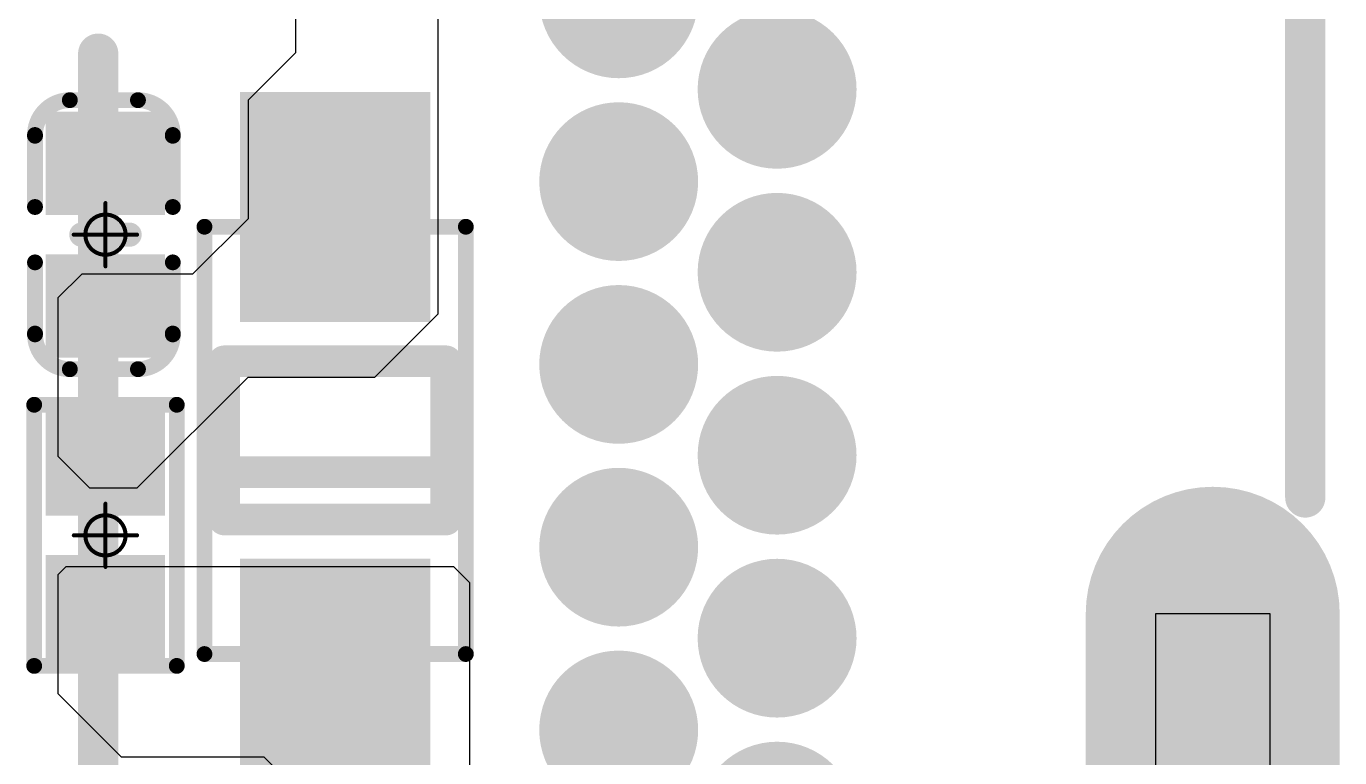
# Model space of a CAD drawing. Header units: millimetres. Extents: x 19.13 to 23.12, y 5.07 to 8.34.
# Drawn here: x 19.511 to 19.8374, y 5.556 to 5.738 of the extents above; entities that cross this region are included whole.
import ezdxf

# ---------------------------------------------------------------- set-up
doc = ezdxf.new("R2010")
doc.units = ezdxf.units.MM
doc.header["$MEASUREMENT"] = 0
for name, color, linetype in [('BottomLayer', 5, 'Continuous'), ('BottomOverlay', 54, 'Continuous'), ('BottomPaste', 16, 'Continuous'), ('BottomSolder', 6, 'Continuous'), ('Mechanical13', 56, 'Continuous'), ('Mechanical15', 56, 'Continuous'), ('Mechanical5', 56, 'Continuous'), ('MidLayer1', 16, 'Continuous'), ('MidLayer2', 76, 'Continuous'), ('MidLayer3', 90, 'Continuous'), ('MidLayer4', 156, 'Continuous'), ('MultiLayer', 9, 'Continuous'), ('TopLayer', 1, 'Continuous'), ('TopOverlay', 2, 'Continuous'), ('TopSolder', 216, 'Continuous')]:
    doc.layers.add(name, color=color, linetype=linetype)

# ---------------------------------------------------------------- blocks, each defined once
blk = doc.blocks.new('C0402_B_156')
at = {"layer": 'BottomLayer'}
for points in [[(-0.02657, -0.01083), (-0.00886, -0.01083), (-0.02657, 0.01082), (-0.00886, 0.01082)], [(0.00886, -0.01083), (0.02657, -0.01083), (0.00886, 0.01083), (0.02657, 0.01083)]]:
    blk.add_solid(points, dxfattribs=at)
at = {"layer": 'BottomOverlay', "const_width": 0.00394}
for points in [[(-0.03346, 0.00807, -0.414214), (-0.0248, 0.01673)], [(0.0248, 0.01673, -0.414214), (0.03346, 0.00807)], [(-0.0248, -0.01752, -0.414214), (-0.03346, -0.00886)], [(0.03346, -0.00886, -0.414214), (0.0248, -0.01752)]]:
    blk.add_lwpolyline(points, format="xyb", dxfattribs=at)
at = {"layer": 'BottomOverlay'}
for points, const_width in [([(-0.02578, 0.01673, 1), (-0.02382, 0.01673, 1)], 0.00197), ([(-0.02559, 0.01673, 1), (-0.02362, 0.01673, 1)], 0.00197), ([(-0.00787, 0.01673, 1), (-0.0059, 0.01673, 1)], 0.00197), ([(0.00591, 0.01673, 1), (0.00787, 0.01673, 1)], 0.00197), ([(0.02362, 0.01673, 1), (0.02559, 0.01673, 1)], 0.00197), ([(0.02382, 0.01673, 1), (0.02579, 0.01673, 1)], 0.00197), ([(-0.03445, 0.00807, 1), (-0.03248, 0.00807, 1)], 0.00197), ([(-0.03445, 0.00807, 1), (-0.03248, 0.00807, 1)], 0.00197), ([(0.03248, 0.00807, 1), (0.03445, 0.00807, 1)], 0.00197), ([(0.03248, 0.00807, 1), (0.03445, 0.00807, 1)], 0.00197), ([(-0.0015, 0.006, 1), (0.0015, 0.006, 1)], 0.003), ([(-0.0015, -0.006, 1), (0.0015, -0.006, 1)], 0.003), ([(-0.03445, -0.00886, 1), (-0.03248, -0.00886, 1)], 0.00197), ([(-0.03445, -0.00886, 1), (-0.03248, -0.00886, 1)], 0.00197), ([(0.03248, -0.00886, 1), (0.03445, -0.00886, 1)], 0.00197), ([(0.03248, -0.00886, 1), (0.03445, -0.00886, 1)], 0.00197), ([(-0.02578, -0.01752, 1), (-0.02382, -0.01752, 1)], 0.00197), ([(-0.02559, -0.01752, 1), (-0.02362, -0.01752, 1)], 0.00197), ([(-0.00787, -0.01752, 1), (-0.0059, -0.01752, 1)], 0.00197), ([(0.00591, -0.01752, 1), (0.00787, -0.01752, 1)], 0.00197), ([(0.02362, -0.01752, 1), (0.02559, -0.01752, 1)], 0.00197), ([(0.02382, -0.01752, 1), (0.02579, -0.01752, 1)], 0.00197)]:
    blk.add_lwpolyline(points, format="xyb", close=True, dxfattribs=dict(at, const_width=const_width))
for points, const_width in [([(-0.0246, 0.01673), (-0.00689, 0.01673)], 0.00394), ([(0.00689, 0.01673), (0.02461, 0.01673)], 0.00394), ([(-0.03346, 0.00807), (-0.03346, -0.00886)], 0.00394), ([(0.03346, 0.00807), (0.03346, -0.00886)], 0.00394), ([(0, 0.006), (0, -0.006)], 0.006), ([(-0.0246, -0.01752), (-0.00689, -0.01752)], 0.00394), ([(0.00689, -0.01752), (0.02461, -0.01752)], 0.00394)]:
    blk.add_lwpolyline(points, dxfattribs=dict(at, const_width=const_width))
at = {"layer": 'BottomPaste'}
for points in [[(-0.02657, -0.01083), (-0.00886, -0.01083), (-0.02657, 0.01082), (-0.00886, 0.01082)], [(0.00886, -0.01083), (0.02657, -0.01083), (0.00886, 0.01083), (0.02657, 0.01083)]]:
    blk.add_solid(points, dxfattribs=at)
at = {"layer": 'BottomSolder'}
for points in [[(-0.03057, -0.01483), (-0.00486, -0.01483), (-0.03057, 0.01482), (-0.00486, 0.01482)], [(0.00486, -0.01483), (0.03057, -0.01483), (0.00486, 0.01483), (0.03057, 0.01483)]]:
    blk.add_solid(points, dxfattribs=at)
at = {"layer": 'Mechanical15', "const_width": 0.001}
for points in [[(0, 0.00787), (0, -0.00788)], [(-0.00787, 0), (0.00788, 0)]]:
    blk.add_lwpolyline(points, dxfattribs=at)
at = {"layer": 'Mechanical15'}
for points, const_width in [([(-0.00025, 0.00787, 1), (0.00025, 0.00787, 1)], 0.0005), ([(0.005, 0, 1), (-0.005, 0, 1)], 0.001), ([(-0.00812, 0, 1), (-0.00762, 0, 1)], 0.0005), ([(-0.00525, 0, 1), (-0.00475, 0, 1)], 0.0005), ([(0.00475, 0, 1), (0.00525, 0, 1)], 0.0005), ([(0.00763, 0, 1), (0.00813, 0, 1)], 0.0005), ([(-0.00025, -0.00788, 1), (0.00025, -0.00788, 1)], 0.0005)]:
    blk.add_lwpolyline(points, format="xyb", close=True, dxfattribs=dict(at, const_width=const_width))
blk = doc.blocks.new('R0402_B_357')
at = {"layer": 'BottomLayer'}
for points in [[(-0.02657, -0.01083), (-0.00886, -0.01083), (-0.02657, 0.01082), (-0.00886, 0.01082)], [(0.00886, -0.01083), (0.02657, -0.01083), (0.00886, 0.01083), (0.02657, 0.01083)]]:
    blk.add_solid(points, dxfattribs=at)
at = {"layer": 'BottomOverlay', "const_width": 0.00394}
for points in [[(-0.03248, 0.01772), (0.03248, 0.01772)], [(-0.03248, 0.01772), (-0.03248, -0.01772)], [(0.03248, 0.01772), (0.03248, -0.01772)], [(-0.03248, -0.01772), (0.03248, -0.01772)]]:
    blk.add_lwpolyline(points, dxfattribs=at)
at = {"layer": 'BottomOverlay', "const_width": 0.00197}
for points in [[(-0.03346, 0.01772, 1), (-0.0315, 0.01772, 1)], [(-0.03346, 0.01772, 1), (-0.0315, 0.01772, 1)], [(0.0315, 0.01772, 1), (0.03346, 0.01772, 1)], [(0.0315, 0.01772, 1), (0.03346, 0.01772, 1)], [(-0.03346, -0.01772, 1), (-0.0315, -0.01772, 1)], [(-0.03346, -0.01772, 1), (-0.0315, -0.01772, 1)], [(0.0315, -0.01772, 1), (0.03346, -0.01772, 1)], [(0.0315, -0.01772, 1), (0.03346, -0.01772, 1)]]:
    blk.add_lwpolyline(points, format="xyb", close=True, dxfattribs=at)
at = {"layer": 'BottomPaste'}
for points in [[(-0.02657, -0.01083), (-0.00886, -0.01083), (-0.02657, 0.01082), (-0.00886, 0.01082)], [(0.00886, -0.01083), (0.02657, -0.01083), (0.00886, 0.01083), (0.02657, 0.01083)]]:
    blk.add_solid(points, dxfattribs=at)
at = {"layer": 'BottomSolder'}
for points in [[(-0.03057, -0.01483), (-0.00486, -0.01483), (-0.03057, 0.01482), (-0.00486, 0.01482)], [(0.00486, -0.01483), (0.03057, -0.01483), (0.00486, 0.01483), (0.03057, 0.01483)]]:
    blk.add_solid(points, dxfattribs=at)
at = {"layer": 'Mechanical15', "const_width": 0.001}
for points in [[(0, 0.00787), (0, -0.00787)], [(-0.00787, 0), (0.00787, 0)]]:
    blk.add_lwpolyline(points, dxfattribs=at)
at = {"layer": 'Mechanical15'}
for points, const_width in [([(-0.00025, 0.00787, 1), (0.00025, 0.00787, 1)], 0.0005), ([(0.005, 0, 1), (-0.005, 0, 1)], 0.001), ([(-0.00812, 0, 1), (-0.00762, 0, 1)], 0.0005), ([(-0.00525, 0, 1), (-0.00475, 0, 1)], 0.0005), ([(0.00475, 0, 1), (0.00525, 0, 1)], 0.0005), ([(0.00762, 0, 1), (0.00812, 0, 1)], 0.0005), ([(-0.00025, -0.00787, 1), (0.00025, -0.00787, 1)], 0.0005)]:
    blk.add_lwpolyline(points, format="xyb", close=True, dxfattribs=dict(at, const_width=const_width))
blk = doc.blocks.new('SOD_123_B_438')
at = {"layer": 'BottomLayer'}
for points in [[(-0.03346, 0.01968), (-0.08268, 0.01968), (-0.03346, -0.01969), (-0.08268, -0.01969)], [(0.08268, 0.01968), (0.03346, 0.01968), (0.08268, -0.01969), (0.03346, -0.01969)]]:
    blk.add_solid(points, dxfattribs=at)
at = {"layer": 'BottomOverlay'}
for points, const_width in [([(0.01969, 0.02756), (-0.01968, 0.02756)], 0.00787), ([(-0.01968, -0.02756), (-0.01968, 0.02756)], 0.00787), ([(-0.00787, -0.02756), (-0.00787, 0.02756)], 0.00787), ([(0.01969, -0.02756), (0.01969, 0.02756)], 0.00787), ([(-0.09055, -0.01181), (-0.09055, 0.01181)], 0.00394), ([(0.01969, -0.02756), (-0.01968, -0.02756)], 0.00787)]:
    blk.add_lwpolyline(points, dxfattribs=dict(at, const_width=const_width))
for points, const_width in [([(-0.02165, 0.02756, 1), (-0.01772, 0.02756, 1)], 0.00394), ([(-0.02165, 0.02756, 1), (-0.01772, 0.02756, 1)], 0.00394), ([(-0.00984, 0.02756, 1), (-0.00591, 0.02756, 1)], 0.00394), ([(0.01772, 0.02756, 1), (0.02165, 0.02756, 1)], 0.00394), ([(0.01772, 0.02756, 1), (0.02165, 0.02756, 1)], 0.00394), ([(-0.09154, 0.01181, 1), (-0.08957, 0.01181, 1)], 0.00197), ([(-0.09154, -0.01181, 1), (-0.08957, -0.01181, 1)], 0.00197), ([(-0.02165, -0.02756, 1), (-0.01772, -0.02756, 1)], 0.00394), ([(-0.02165, -0.02756, 1), (-0.01772, -0.02756, 1)], 0.00394), ([(-0.00984, -0.02756, 1), (-0.00591, -0.02756, 1)], 0.00394), ([(0.01772, -0.02756, 1), (0.02165, -0.02756, 1)], 0.00394), ([(0.01772, -0.02756, 1), (0.02165, -0.02756, 1)], 0.00394)]:
    blk.add_lwpolyline(points, format="xyb", close=True, dxfattribs=dict(at, const_width=const_width))
at = {"layer": 'BottomPaste'}
for points in [[(-0.03346, 0.01968), (-0.08268, 0.01968), (-0.03346, -0.01969), (-0.08268, -0.01969)], [(0.08268, 0.01968), (0.03346, 0.01968), (0.08268, -0.01969), (0.03346, -0.01969)]]:
    blk.add_solid(points, dxfattribs=at)
at = {"layer": 'BottomSolder'}
for points in [[(-0.02946, 0.02368), (-0.08668, 0.02368), (-0.02946, -0.02369), (-0.08668, -0.02369)], [(0.08668, 0.02368), (0.02946, 0.02368), (0.08668, -0.02369), (0.02946, -0.02369)]]:
    blk.add_solid(points, dxfattribs=at)
at = {"layer": 'Mechanical13', "const_width": 0.00394}
for points in [[(-0.05315, -0.03248), (-0.05315, 0.03248)], [(0.05315, 0.03248), (-0.05315, 0.03248)], [(0.05315, -0.03248), (0.05315, 0.03248)], [(0.05315, -0.03248), (-0.05315, -0.03248)]]:
    blk.add_lwpolyline(points, dxfattribs=at)
at = {"layer": 'Mechanical13', "const_width": 0.00197}
for points in [[(-0.05413, 0.03248, 1), (-0.05217, 0.03248, 1)], [(-0.05413, 0.03248, 1), (-0.05217, 0.03248, 1)], [(0.05217, 0.03248, 1), (0.05413, 0.03248, 1)], [(0.05217, 0.03248, 1), (0.05413, 0.03248, 1)], [(-0.05413, -0.03248, 1), (-0.05217, -0.03248, 1)], [(-0.05413, -0.03248, 1), (-0.05217, -0.03248, 1)], [(0.05217, -0.03248, 1), (0.05413, -0.03248, 1)], [(0.05217, -0.03248, 1), (0.05413, -0.03248, 1)]]:
    blk.add_lwpolyline(points, format="xyb", close=True, dxfattribs=at)
blk = doc.blocks.new('HDMI_001C_90__503')
at = {"layer": 'BottomLayer'}
for points, const_width in [([(-0.14016, 0.01969, 1), (-0.12441, 0.01969, 1)], 0.01575), ([(-0.09468, 0.01969, 1), (-0.07894, 0.01969, 1)], 0.01575), ([(-0.04921, 0.01969, 1), (-0.03346, 0.01969, 1)], 0.01575), ([(-0.00373, 0.01969, 1), (0.01201, 0.01969, 1)], 0.01575), ([(0.04174, 0.01969, 1), (0.05749, 0.01969, 1)], 0.01575), ([(-0.11732, -0.01968, 1), (-0.10157, -0.01968, 1)], 0.01575), ([(-0.0718, -0.01968, 1), (-0.05606, -0.01968, 1)], 0.01575), ([(-0.02629, -0.01968, 1), (-0.01054, -0.01968, 1)], 0.01575), ([(0.01922, -0.01968, 1), (0.03497, -0.01968, 1)], 0.01575), ([(-0.11712, -0.12795, 1), (-0.08956, -0.12795, 1)], 0.02756)]:
    blk.add_lwpolyline(points, format="xyb", close=True, dxfattribs=dict(at, const_width=const_width))
at = {"layer": 'BottomLayer', "const_width": 0.05512}
blk.add_lwpolyline([(-0.10334, -0.12795), (-0.17421, -0.12795)], dxfattribs=at)
at = {"layer": 'BottomSolder'}
for points, const_width in [([(-0.14216, 0.01969, 1), (-0.12241, 0.01969, 1)], 0.01975), ([(-0.09668, 0.01969, 1), (-0.07694, 0.01969, 1)], 0.01975), ([(-0.05121, 0.01969, 1), (-0.03146, 0.01969, 1)], 0.01975), ([(-0.00573, 0.01969, 1), (0.01401, 0.01969, 1)], 0.01975), ([(0.03974, 0.01969, 1), (0.05949, 0.01969, 1)], 0.01975), ([(-0.16483, -0.01968, 1), (-0.14508, -0.01968, 1)], 0.01975), ([(-0.11932, -0.01968, 1), (-0.09957, -0.01968, 1)], 0.01975), ([(-0.0738, -0.01968, 1), (-0.05406, -0.01968, 1)], 0.01975), ([(-0.02829, -0.01968, 1), (-0.00854, -0.01968, 1)], 0.01975), ([(0.01722, -0.01968, 1), (0.03697, -0.01968, 1)], 0.01975), ([(-0.11912, -0.12795, 1), (-0.08756, -0.12795, 1)], 0.03156)]:
    blk.add_lwpolyline(points, format="xyb", close=True, dxfattribs=dict(at, const_width=const_width))
at = {"layer": 'BottomSolder', "const_width": 0.06312}
blk.add_lwpolyline([(-0.10334, -0.12795), (-0.17421, -0.12795)], dxfattribs=at)
at = {"layer": 'Mechanical5'}
for p, q in [((-0.17421, -0.11378), (-0.10334, -0.11378)), ((-0.10334, -0.11378), (-0.10334, -0.14213)), ((-0.10334, -0.14213), (-0.17421, -0.14213))]:
    blk.add_line(p, q, dxfattribs=at)
for points, const_width in [([(-0.12883, 0.01969, 1), (-0.13573, 0.01969, 1)], 0.00689), ([(-0.08335, 0.01969, 1), (-0.09025, 0.01969, 1)], 0.00689), ([(-0.03788, 0.01969, 1), (-0.04478, 0.01969, 1)], 0.00689), ([(0.00759, 0.01969, 1), (0.00069, 0.01969, 1)], 0.00689), ([(0.05306, 0.01969, 1), (0.04616, 0.01969, 1)], 0.00689), ([(-0.13746, 0.01969, 1), (-0.13401, 0.01969, 1)], 0.00345), ([(-0.13056, 0.01969, 1), (-0.12711, 0.01969, 1)], 0.00345), ([(-0.09198, 0.01969, 1), (-0.08853, 0.01969, 1)], 0.00345), ([(-0.08508, 0.01969, 1), (-0.08163, 0.01969, 1)], 0.00345), ([(-0.04651, 0.01969, 1), (-0.04306, 0.01969, 1)], 0.00345), ([(-0.03961, 0.01969, 1), (-0.03616, 0.01969, 1)], 0.00345), ([(-0.00104, 0.01969, 1), (0.00241, 0.01969, 1)], 0.00345), ([(0.00586, 0.01969, 1), (0.00931, 0.01969, 1)], 0.00345), ([(0.04443, 0.01969, 1), (0.04788, 0.01969, 1)], 0.00345), ([(-0.10599, -0.01968, 1), (-0.11289, -0.01968, 1)], 0.00689), ([(-0.06048, -0.01968, 1), (-0.06738, -0.01968, 1)], 0.00689), ([(-0.01496, -0.01968, 1), (-0.02186, -0.01968, 1)], 0.00689), ([(0.03055, -0.01968, 1), (0.02365, -0.01968, 1)], 0.00689), ([(-0.11462, -0.01968, 1), (-0.11117, -0.01968, 1)], 0.00345), ([(-0.10772, -0.01968, 1), (-0.10427, -0.01968, 1)], 0.00345), ([(-0.06911, -0.01968, 1), (-0.06566, -0.01968, 1)], 0.00345), ([(-0.06221, -0.01968, 1), (-0.05876, -0.01968, 1)], 0.00345), ([(-0.02359, -0.01968, 1), (-0.02014, -0.01968, 1)], 0.00345), ([(-0.01669, -0.01968, 1), (-0.01324, -0.01968, 1)], 0.00345), ([(0.02192, -0.01968, 1), (0.02537, -0.01968, 1)], 0.00345), ([(0.02882, -0.01968, 1), (0.03227, -0.01968, 1)], 0.00345)]:
    blk.add_lwpolyline(points, format="xyb", close=True, dxfattribs=dict(at, const_width=const_width))
at = {"layer": 'MidLayer1'}
for points, const_width in [([(-0.14016, 0.01969, 1), (-0.12441, 0.01969, 1)], 0.01575), ([(-0.09468, 0.01969, 1), (-0.07894, 0.01969, 1)], 0.01575), ([(-0.04921, 0.01969, 1), (-0.03346, 0.01969, 1)], 0.01575), ([(-0.00373, 0.01969, 1), (0.01201, 0.01969, 1)], 0.01575), ([(0.04174, 0.01969, 1), (0.05749, 0.01969, 1)], 0.01575), ([(-0.11732, -0.01968, 1), (-0.10157, -0.01968, 1)], 0.01575), ([(-0.0718, -0.01968, 1), (-0.05606, -0.01968, 1)], 0.01575), ([(-0.02629, -0.01968, 1), (-0.01054, -0.01968, 1)], 0.01575), ([(0.01922, -0.01968, 1), (0.03497, -0.01968, 1)], 0.01575), ([(-0.11712, -0.12795, 1), (-0.08956, -0.12795, 1)], 0.02756)]:
    blk.add_lwpolyline(points, format="xyb", close=True, dxfattribs=dict(at, const_width=const_width))
at = {"layer": 'MidLayer1', "const_width": 0.05512}
blk.add_lwpolyline([(-0.10334, -0.12795), (-0.17421, -0.12795)], dxfattribs=at)
at = {"layer": 'MidLayer2'}
for points, const_width in [([(-0.14016, 0.01969, 1), (-0.12441, 0.01969, 1)], 0.01575), ([(-0.09468, 0.01969, 1), (-0.07894, 0.01969, 1)], 0.01575), ([(-0.04921, 0.01969, 1), (-0.03346, 0.01969, 1)], 0.01575), ([(-0.00373, 0.01969, 1), (0.01201, 0.01969, 1)], 0.01575), ([(0.04174, 0.01969, 1), (0.05749, 0.01969, 1)], 0.01575), ([(-0.11732, -0.01968, 1), (-0.10157, -0.01968, 1)], 0.01575), ([(-0.0718, -0.01968, 1), (-0.05606, -0.01968, 1)], 0.01575), ([(-0.02629, -0.01968, 1), (-0.01054, -0.01968, 1)], 0.01575), ([(0.01922, -0.01968, 1), (0.03497, -0.01968, 1)], 0.01575), ([(-0.11712, -0.12795, 1), (-0.08956, -0.12795, 1)], 0.02756)]:
    blk.add_lwpolyline(points, format="xyb", close=True, dxfattribs=dict(at, const_width=const_width))
at = {"layer": 'MidLayer2', "const_width": 0.05512}
blk.add_lwpolyline([(-0.10334, -0.12795), (-0.17421, -0.12795)], dxfattribs=at)
at = {"layer": 'MidLayer3'}
for points, const_width in [([(-0.14016, 0.01969, 1), (-0.12441, 0.01969, 1)], 0.01575), ([(-0.09468, 0.01969, 1), (-0.07894, 0.01969, 1)], 0.01575), ([(-0.04921, 0.01969, 1), (-0.03346, 0.01969, 1)], 0.01575), ([(-0.00373, 0.01969, 1), (0.01201, 0.01969, 1)], 0.01575), ([(0.04174, 0.01969, 1), (0.05749, 0.01969, 1)], 0.01575), ([(-0.11732, -0.01968, 1), (-0.10157, -0.01968, 1)], 0.01575), ([(-0.0718, -0.01968, 1), (-0.05606, -0.01968, 1)], 0.01575), ([(-0.02629, -0.01968, 1), (-0.01054, -0.01968, 1)], 0.01575), ([(0.01922, -0.01968, 1), (0.03497, -0.01968, 1)], 0.01575), ([(-0.11712, -0.12795, 1), (-0.08956, -0.12795, 1)], 0.02756)]:
    blk.add_lwpolyline(points, format="xyb", close=True, dxfattribs=dict(at, const_width=const_width))
at = {"layer": 'MidLayer3', "const_width": 0.05512}
blk.add_lwpolyline([(-0.10334, -0.12795), (-0.17421, -0.12795)], dxfattribs=at)
at = {"layer": 'MidLayer4'}
for points, const_width in [([(-0.14016, 0.01969, 1), (-0.12441, 0.01969, 1)], 0.01575), ([(-0.09468, 0.01969, 1), (-0.07894, 0.01969, 1)], 0.01575), ([(-0.04921, 0.01969, 1), (-0.03346, 0.01969, 1)], 0.01575), ([(-0.00373, 0.01969, 1), (0.01201, 0.01969, 1)], 0.01575), ([(0.04174, 0.01969, 1), (0.05749, 0.01969, 1)], 0.01575), ([(-0.11732, -0.01968, 1), (-0.10157, -0.01968, 1)], 0.01575), ([(-0.0718, -0.01968, 1), (-0.05606, -0.01968, 1)], 0.01575), ([(-0.02629, -0.01968, 1), (-0.01054, -0.01968, 1)], 0.01575), ([(0.01922, -0.01968, 1), (0.03497, -0.01968, 1)], 0.01575), ([(-0.11712, -0.12795, 1), (-0.08956, -0.12795, 1)], 0.02756)]:
    blk.add_lwpolyline(points, format="xyb", close=True, dxfattribs=dict(at, const_width=const_width))
at = {"layer": 'MidLayer4', "const_width": 0.05512}
blk.add_lwpolyline([(-0.10334, -0.12795), (-0.17421, -0.12795)], dxfattribs=at)
at = {"layer": 'MultiLayer'}
for points, const_width in [([(-0.14016, 0.01969, 1), (-0.12441, 0.01969, 1)], 0.01575), ([(-0.09468, 0.01969, 1), (-0.07894, 0.01969, 1)], 0.01575), ([(-0.04921, 0.01969, 1), (-0.03346, 0.01969, 1)], 0.01575), ([(-0.00373, 0.01969, 1), (0.01201, 0.01969, 1)], 0.01575), ([(0.04174, 0.01969, 1), (0.05749, 0.01969, 1)], 0.01575), ([(-0.11732, -0.01968, 1), (-0.10157, -0.01968, 1)], 0.01575), ([(-0.0718, -0.01968, 1), (-0.05606, -0.01968, 1)], 0.01575), ([(-0.02629, -0.01968, 1), (-0.01054, -0.01968, 1)], 0.01575), ([(0.01922, -0.01968, 1), (0.03497, -0.01968, 1)], 0.01575), ([(-0.11712, -0.12795, 1), (-0.08956, -0.12795, 1)], 0.02756)]:
    blk.add_lwpolyline(points, format="xyb", close=True, dxfattribs=dict(at, const_width=const_width))
at = {"layer": 'MultiLayer', "const_width": 0.05512}
blk.add_lwpolyline([(-0.10334, -0.12795), (-0.17421, -0.12795)], dxfattribs=at)
at = {"layer": 'TopLayer'}
for points, const_width in [([(-0.14016, 0.01969, 1), (-0.12441, 0.01969, 1)], 0.01575), ([(-0.09468, 0.01969, 1), (-0.07894, 0.01969, 1)], 0.01575), ([(-0.04921, 0.01969, 1), (-0.03346, 0.01969, 1)], 0.01575), ([(-0.00373, 0.01969, 1), (0.01201, 0.01969, 1)], 0.01575), ([(0.04174, 0.01969, 1), (0.05749, 0.01969, 1)], 0.01575), ([(-0.11732, -0.01968, 1), (-0.10157, -0.01968, 1)], 0.01575), ([(-0.0718, -0.01968, 1), (-0.05606, -0.01968, 1)], 0.01575), ([(-0.02629, -0.01968, 1), (-0.01054, -0.01968, 1)], 0.01575), ([(0.01922, -0.01968, 1), (0.03497, -0.01968, 1)], 0.01575), ([(-0.11712, -0.12795, 1), (-0.08956, -0.12795, 1)], 0.02756)]:
    blk.add_lwpolyline(points, format="xyb", close=True, dxfattribs=dict(at, const_width=const_width))
at = {"layer": 'TopLayer', "const_width": 0.05512}
blk.add_lwpolyline([(-0.10334, -0.12795), (-0.17421, -0.12795)], dxfattribs=at)
at = {"layer": 'TopOverlay', "const_width": 0.01}
for points in [[(0.03598, 0.14905), (-0.18757, 0.14905)], [(0.1499, -0.15095), (-0.07445, -0.15095)]]:
    blk.add_lwpolyline(points, dxfattribs=at)
at = {"layer": 'TopOverlay', "const_width": 0.005}
for points in [[(0.03348, 0.14905, 1), (0.03848, 0.14905, 1)], [(-0.07695, -0.15095, 1), (-0.07195, -0.15095, 1)]]:
    blk.add_lwpolyline(points, format="xyb", close=True, dxfattribs=at)
at = {"layer": 'TopSolder'}
for points, const_width in [([(-0.14216, 0.01969, 1), (-0.12241, 0.01969, 1)], 0.01975), ([(-0.09668, 0.01969, 1), (-0.07694, 0.01969, 1)], 0.01975), ([(-0.05121, 0.01969, 1), (-0.03146, 0.01969, 1)], 0.01975), ([(-0.00573, 0.01969, 1), (0.01401, 0.01969, 1)], 0.01975), ([(0.03974, 0.01969, 1), (0.05949, 0.01969, 1)], 0.01975), ([(-0.16483, -0.01968, 1), (-0.14508, -0.01968, 1)], 0.01975), ([(-0.11932, -0.01968, 1), (-0.09957, -0.01968, 1)], 0.01975), ([(-0.0738, -0.01968, 1), (-0.05406, -0.01968, 1)], 0.01975), ([(-0.02829, -0.01968, 1), (-0.00854, -0.01968, 1)], 0.01975), ([(0.01722, -0.01968, 1), (0.03697, -0.01968, 1)], 0.01975), ([(-0.11912, -0.12795, 1), (-0.08756, -0.12795, 1)], 0.03156)]:
    blk.add_lwpolyline(points, format="xyb", close=True, dxfattribs=dict(at, const_width=const_width))
at = {"layer": 'TopSolder', "const_width": 0.06312}
blk.add_lwpolyline([(-0.10334, -0.12795), (-0.17421, -0.12795)], dxfattribs=at)

msp = doc.modelspace()

# ---------------------------------------------------------------- linework, layer by layer
at = {"layer": 'BottomLayer'}
for p, q in [((19.61333, 5.66642), (19.61333, 5.76878)), ((19.5779, 5.76091), (19.5779, 5.73138)), ((19.5779, 5.73138), (19.56609, 5.71957)), ((19.56609, 5.71957), (19.56609, 5.69004)), ((19.56609, 5.69004), (19.55231, 5.67626)), ((19.52475, 5.67626), (19.51885, 5.67035)), ((19.55231, 5.67626), (19.52475, 5.67626)), ((19.51885, 5.67035), (19.51885, 5.63098)), ((19.59759, 5.65067), (19.61333, 5.66642)), ((19.53853, 5.62311), (19.56609, 5.65067)), ((19.56609, 5.65067), (19.59759, 5.65067)), ((19.51885, 5.63098), (19.52672, 5.62311)), ((19.52672, 5.62311), (19.53853, 5.62311)), ((19.52082, 5.60343), (19.51885, 5.60146)), ((19.61727, 5.60343), (19.52082, 5.60343)), ((19.62121, 5.59949), (19.61727, 5.60343)), ((19.51885, 5.60146), (19.51885, 5.57193)), ((19.62121, 5.53846), (19.62121, 5.59949)), ((19.51885, 5.57193), (19.53459, 5.55618)), ((19.53459, 5.55618), (19.57003, 5.55618)), ((19.57003, 5.55618), (19.59365, 5.53256))]:
    msp.add_line(p, q, dxfattribs=at)

# ---------------------------------------------------------------- block references
for name, p, rotation in [('HDMI_001C_90__503', (19.6779, 5.69516), 90), ('C0402_B_156', (19.53066, 5.6861), 270), ('SOD_123_B_438', (19.58774, 5.63492), 90), ('R0402_B_357', (19.53066, 5.6113), 270)]:
    msp.add_blockref(name, p, dxfattribs=dict(rotation=rotation))

doc.saveas('drawing.dxf')
